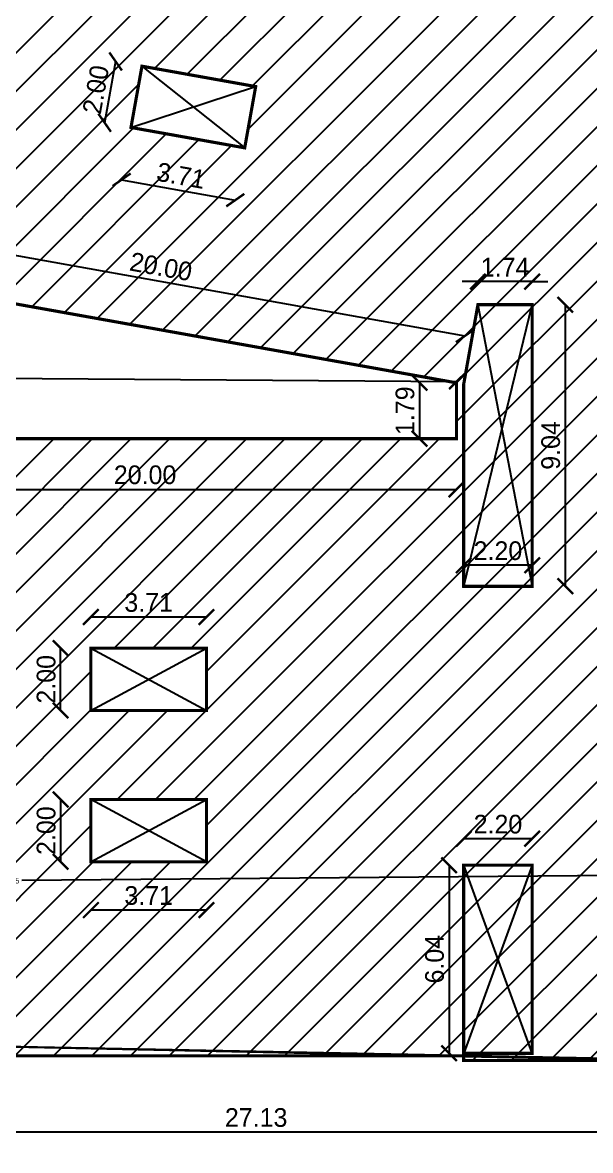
# Model space of a CAD drawing. Header units: metres. Extents: x 6101839 to 6102590, y -6659932 to -6659648.
# Drawn here: x 6101897.66 to 6101915.9, y -6659740.28 to -6659704.05 of the extents above; entities that cross this region are included whole.
import ezdxf

# ---------------------------------------------------------------- set-up
doc = ezdxf.new("R2010")
doc.units = ezdxf.units.M
doc.header["$LTSCALE"] = 500
doc.header["$MEASUREMENT"] = 0
doc.linetypes.add('HIDDEN', pattern=[0.375, 0.25, -0.125])
doc.layers.get('0').update_dxf_attribs({"linetype": 'CONTINUOUS'})
doc.layers.get('Defpoints').update_dxf_attribs({"linetype": 'CONTINUOUS'})
for name, color, linetype in [('Area', 3, 'CONTINUOUS'), ('BLK_1_FLR_0_BLT_UP_AREA_DEDUCT', 26, 'CONTINUOUS'), ('BLK_1_LVL_0_BLDG_FOOT_PRINT', 1, 'CONTINUOUS'), ('BLK_1_LVL_0_REAR_SETBACK', 11, 'CONTINUOUS'), ('BLK_1_LVL_0_SIDE_SETBACK1', 171, 'CONTINUOUS'), ('HATCH', 15, 'CONTINUOUS'), ('ID', 3, 'CONTINUOUS'), ('railing', 14, 'CONTINUOUS')]:
    doc.layers.add(name, color=color, linetype=linetype)
for name, color, linetype, plot in [('BLK_1_COVERED_AREA', 140, 'CONTINUOUS', False), ('BLK_1_FLR_0_BLT_UP_AREA', 26, 'CONTINUOUS', False), ('BLK_1_MAX_HEIGHT_CAL_SET_BACK', 6, 'CONTINUOUS', False)]:
    doc.layers.add(name, color=color, linetype=linetype, plot=plot)
doc.layers.add('BLK_1_FIRE_TENDER_MOVEMENT', color=161, linetype='CONTINUOUS', lineweight=0)
doc.styles.add('GD', font='GOTHIC.TTF')
doc.styles.get("Standard").update_dxf_attribs({"font": 'GOTHIC.TTF'})
doc.dimstyles.new('Copy of 1-100-ID', dxfattribs={"dimtxt": 0.6, "dimasz": 0.5, "dimexe": 0, "dimexo": 0, "dimgap": 0.15, "dimtad": 1, "dimzin": 3, "dimdsep": 46, "dimtxsty": 'GD', "dimblk": 'ARCHTICK', "dimcen": 0, "dimse1": 1, "dimse2": 1, "dimclrd": 252, "dimclrt": 3, "dimadec": 0, "dimazin": 0, "dimtfac": 1, "dimtix": 1, "dimtmove": 2, "dimatfit": 3, "dimldrblk": 'ARCHTICK', "dimfxl": 0, "dimtolj": 1, "dimtzin": 0, "dimarcsym": 0})
doc.dimstyles.new('STANDARD$0', dxfattribs={"dimtxt": 7, "dimasz": 3, "dimexe": 3, "dimexo": 1, "dimgap": 1.5, "dimtad": 1, "dimdec": 1, "dimzin": 1, "dimdsep": 46, "dimlunit": 4, "dimtxsty": 'Standard', "dimblk": 'OBLIQUE', "dimcen": 0.09375, "dimdle": 1, "dimclrd": 8, "dimclre": 8, "dimclrt": 7, "dimadec": 1, "dimazin": 0, "dimtfac": 1, "dimtdec": 1, "dimtix": 1, "dimtmove": 2, "dimatfit": 3, "dimldrblk": 'ARCHTICK', "dimfxl": 1, "dimfrac": 2, "dimtolj": 1, "dimtzin": 0, "dimarcsym": 0})

# ---------------------------------------------------------------- blocks, each defined once
blk = doc.blocks.new('_ArchTick')
at = {"color": 0, "linetype": 'ByBlock', "const_width": 0.15}
blk.add_lwpolyline([(-0.5, -0.5), (0.5, 0.5)], dxfattribs=at)
blk = doc.blocks.new('*D1049')
at = {"layer": 'Defpoints', "color": 0, "transparency": 16777216}
for p in [(6101891.59762607, -6659737.384769), (6101918.729490222, -6659737.384769), (6101891.59762607, -6659739.687661247)]:
    blk.add_point(p, dxfattribs=at)
at = {"layer": 'ID', "color": 252, "lineweight": -2, "transparency": 16777216}
blk.add_line((6101918.729490222, -6659739.687661247), (6101891.59762607, -6659739.687661247), dxfattribs=at)
at = {"layer": 'ID', "color": 252, "lineweight": -2, "transparency": 16777216, "xscale": 0.5, "yscale": 0.5, "zscale": 0.5, "rotation": 180}
blk.add_blockref('_ArchTick', (6101891.59762607, -6659739.687661247), dxfattribs=at)
at = {"layer": 'ID', "color": 252, "lineweight": -2, "transparency": 16777216, "xscale": 0.5, "yscale": 0.5, "zscale": 0.5}
blk.add_blockref('_ArchTick', (6101918.729490222, -6659739.687661247), dxfattribs=at)
at = {"layer": 'ID', "color": 3, "transparency": 16777216, "insert": (6101905.163558146, -6659739.222569473), "char_height": 0.6, "attachment_point": 5, "style": 'GD'}
blk.add_mtext('\\A1;27.13', dxfattribs=at)
blk = doc.blocks.new('*D1069')
at = {"layer": 'Defpoints', "color": 0, "transparency": 16777216}
for p in [(6101898.886749035, -6659724.145103805), (6101899.85763378, -6659724.145103805), (6101899.85763378, -6659726.145103807)]:
    blk.add_point(p, dxfattribs=at)
at = {"layer": 'ID', "color": 252, "lineweight": -2, "transparency": 16777216}
blk.add_line((6101898.886749035, -6659726.145103807), (6101898.886749035, -6659724.145103805), dxfattribs=at)
at = {"layer": 'ID', "color": 252, "lineweight": -2, "transparency": 16777216, "xscale": 0.5, "yscale": 0.5, "zscale": 0.5}
for p, rotation in [((6101898.886749035, -6659724.145103805), 90), ((6101898.886749035, -6659726.145103807), 270)]:
    blk.add_blockref('_ArchTick', p, dxfattribs=dict(at, rotation=rotation))
at = {"layer": 'ID', "color": 3, "transparency": 16777216, "insert": (6101898.421657258, -6659725.145103805), "char_height": 0.6, "attachment_point": 5, "rotation": 90, "style": 'GD'}
blk.add_mtext('\\A1;2.00', dxfattribs=at)
blk = doc.blocks.new('*D1070')
at = {"layer": 'Defpoints', "color": 0, "transparency": 16777216}
for p in [(6101899.85763378, -6659729.005103806), (6101898.886749035, -6659731.005103806), (6101899.85763378, -6659731.005103806)]:
    blk.add_point(p, dxfattribs=at)
at = {"layer": 'ID', "color": 252, "lineweight": -2, "transparency": 16777216}
blk.add_line((6101898.886749035, -6659729.005103806), (6101898.886749035, -6659731.005103806), dxfattribs=at)
at = {"layer": 'ID', "color": 252, "lineweight": -2, "transparency": 16777216, "xscale": 0.5, "yscale": 0.5, "zscale": 0.5}
for p, rotation in [((6101898.886749035, -6659729.005103806), 90), ((6101898.886749035, -6659731.005103806), 270)]:
    blk.add_blockref('_ArchTick', p, dxfattribs=dict(at, rotation=rotation))
at = {"layer": 'ID', "color": 3, "transparency": 16777216, "insert": (6101898.421657258, -6659730.005103805), "char_height": 0.6, "attachment_point": 5, "rotation": 90, "style": 'GD'}
blk.add_mtext('\\A1;2.00', dxfattribs=at)
blk = doc.blocks.new('*D1071')
at = {"layer": 'Defpoints', "color": 0, "transparency": 16777216}
for p in [(6101899.857633778, -6659723.146588238), (6101899.857633778, -6659724.145103801), (6101903.567647982, -6659724.145103801)]:
    blk.add_point(p, dxfattribs=at)
at = {"layer": 'ID', "color": 252, "lineweight": -2, "transparency": 16777216}
blk.add_line((6101903.567647982, -6659723.146588238), (6101899.857633778, -6659723.146588238), dxfattribs=at)
at = {"layer": 'ID', "color": 252, "lineweight": -2, "transparency": 16777216, "xscale": 0.5, "yscale": 0.5, "zscale": 0.5, "rotation": 180}
blk.add_blockref('_ArchTick', (6101899.857633778, -6659723.146588238), dxfattribs=at)
at = {"layer": 'ID', "color": 252, "lineweight": -2, "transparency": 16777216, "xscale": 0.5, "yscale": 0.5, "zscale": 0.5}
blk.add_blockref('_ArchTick', (6101903.567647982, -6659723.146588238), dxfattribs=at)
at = {"layer": 'ID', "color": 3, "transparency": 16777216, "insert": (6101901.71264088, -6659722.681496464), "char_height": 0.6, "attachment_point": 5, "style": 'GD'}
blk.add_mtext('\\A1;3.71', dxfattribs=at)
blk = doc.blocks.new('*D1072')
at = {"layer": 'Defpoints', "color": 0, "transparency": 16777216}
for p in [(6101899.857633778, -6659731.005103802), (6101903.567647982, -6659731.005103802), (6101899.857633778, -6659732.558213088)]:
    blk.add_point(p, dxfattribs=at)
at = {"layer": 'ID', "color": 252, "lineweight": -2, "transparency": 16777216}
blk.add_line((6101903.567647982, -6659732.558213088), (6101899.857633778, -6659732.558213088), dxfattribs=at)
at = {"layer": 'ID', "color": 252, "lineweight": -2, "transparency": 16777216, "xscale": 0.5, "yscale": 0.5, "zscale": 0.5, "rotation": 180}
blk.add_blockref('_ArchTick', (6101899.857633778, -6659732.558213088), dxfattribs=at)
at = {"layer": 'ID', "color": 252, "lineweight": -2, "transparency": 16777216, "xscale": 0.5, "yscale": 0.5, "zscale": 0.5}
blk.add_blockref('_ArchTick', (6101903.567647982, -6659732.558213088), dxfattribs=at)
at = {"layer": 'ID', "color": 3, "transparency": 16777216, "insert": (6101901.71264088, -6659732.093121313), "char_height": 0.6, "attachment_point": 5, "style": 'GD'}
blk.add_mtext('\\A1;3.71', dxfattribs=at)
blk = doc.blocks.new('*D1089')
at = {"layer": 'Defpoints', "color": 0, "transparency": 16777216}
for p in [(6101901.496206792, -6659705.453529852), (6101900.298553578, -6659707.270837856), (6101901.143581178, -6659707.422198229)]:
    blk.add_point(p, dxfattribs=at)
at = {"layer": 'ID', "color": 252, "lineweight": -2, "transparency": 16777216}
blk.add_line((6101900.651179193, -6659705.30216948), (6101900.298553578, -6659707.270837856), dxfattribs=at)
at = {"layer": 'ID', "color": 252, "lineweight": -2, "transparency": 16777216, "xscale": 0.5, "yscale": 0.5, "zscale": 0.5}
for p, rotation in [((6101900.651179193, -6659705.30216948), 79.84493555616771), ((6101900.298553578, -6659707.270837856), 259.8449355561677)]:
    blk.add_blockref('_ArchTick', p, dxfattribs=dict(at, rotation=rotation))
at = {"layer": 'ID', "color": 3, "transparency": 16777216, "insert": (6101900.017060651, -6659706.204502033), "char_height": 0.6, "attachment_point": 5, "rotation": 79.84493555616774, "style": 'GD'}
blk.add_mtext('\\A1;2.00', dxfattribs=at)
blk = doc.blocks.new('*D1090')
at = {"layer": 'Defpoints', "color": 0, "transparency": 16777216}
for p in [(6101901.143581178, -6659707.422198229), (6101904.795474998, -6659708.07632125), (6101904.494674562, -6659709.755655594)]:
    blk.add_point(p, dxfattribs=at)
at = {"layer": 'ID', "color": 252, "lineweight": -2, "transparency": 16777216}
blk.add_line((6101900.842780742, -6659709.101532575), (6101904.494674562, -6659709.755655594), dxfattribs=at)
at = {"layer": 'ID', "color": 252, "lineweight": -2, "transparency": 16777216, "xscale": 0.5, "yscale": 0.5, "zscale": 0.5}
for p, rotation in [((6101900.842780742, -6659709.101532575), 169.8449355563183), ((6101904.494674562, -6659709.755655594), 349.8449355563183)]:
    blk.add_blockref('_ArchTick', p, dxfattribs=dict(at, rotation=rotation))
at = {"layer": 'ID', "color": 3, "transparency": 16777216, "insert": (6101902.750729289, -6659708.97078835), "char_height": 0.6, "attachment_point": 5, "rotation": 349.8449355563183, "style": 'GD'}
blk.add_mtext('\\A1;3.71', dxfattribs=at)
blk = doc.blocks.new('*D1170')
at = {"layer": 'Defpoints', "color": 0, "transparency": 16777216}
for p in [(6101911.597633779, -6659715.623872382), (6101910.4100185, -6659717.415066074), (6101911.597633779, -6659717.415066074)]:
    blk.add_point(p, dxfattribs=at)
at = {"layer": 'ID', "color": 252, "lineweight": -2, "transparency": 16777216}
blk.add_line((6101910.4100185, -6659715.623872382), (6101910.4100185, -6659717.415066074), dxfattribs=at)
at = {"layer": 'ID', "color": 252, "lineweight": -2, "transparency": 16777216, "xscale": 0.5, "yscale": 0.5, "zscale": 0.5}
for p, rotation in [((6101910.4100185, -6659715.623872382), 90), ((6101910.4100185, -6659717.415066074), 270)]:
    blk.add_blockref('_ArchTick', p, dxfattribs=dict(at, rotation=rotation))
at = {"layer": 'ID', "color": 3, "transparency": 16777216, "insert": (6101909.944926723, -6659716.519469227), "char_height": 0.6, "attachment_point": 5, "rotation": 90, "style": 'GD'}
blk.add_mtext('\\A1;1.79', dxfattribs=at)
blk = doc.blocks.new('*D1179')
at = {"layer": 'Defpoints', "color": 0, "transparency": 16777216}
for p in [(6101891.914567169, -6659712.098264113), (6101911.86768934, -6659714.116183141), (6101911.597633777, -6659715.623872377)]:
    blk.add_point(p, dxfattribs=at)
at = {"layer": 'ID', "color": 252, "lineweight": -2, "transparency": 16777216}
blk.add_line((6101892.184622731, -6659710.590574877), (6101911.86768934, -6659714.116183141), dxfattribs=at)
at = {"layer": 'ID', "color": 252, "lineweight": -2, "transparency": 16777216, "xscale": 0.5, "yscale": 0.5, "zscale": 0.5}
for p, rotation in [((6101892.184622731, -6659710.590574877), 169.8449355157902), ((6101911.86768934, -6659714.116183141), 349.8449355157902)]:
    blk.add_blockref('_ArchTick', p, dxfattribs=dict(at, rotation=rotation))
at = {"layer": 'ID', "color": 3, "transparency": 16777216, "insert": (6101902.108157672, -6659711.895573275), "char_height": 0.6, "attachment_point": 5, "rotation": 349.8449355157902, "style": 'GD'}
blk.add_mtext('\\A1;20.00', dxfattribs=at)
blk = doc.blocks.new('*D1180')
at = {"layer": 'Defpoints', "color": 0, "transparency": 16777216}
for p in [(6101891.597650073, -6659717.415137634), (6101911.597633777, -6659717.415066069), (6101911.597639612, -6659719.045728358)]:
    blk.add_point(p, dxfattribs=at)
at = {"layer": 'ID', "color": 252, "lineweight": -2, "transparency": 16777216}
blk.add_line((6101891.597655907, -6659719.045799923), (6101911.597639612, -6659719.045728358), dxfattribs=at)
at = {"layer": 'ID', "color": 252, "lineweight": -2, "transparency": 16777216, "xscale": 0.5, "yscale": 0.5, "zscale": 0.5}
for p, rotation in [((6101891.597655907, -6659719.045799923), 180.0002050178999), ((6101911.597639612, -6659719.045728358), 0.000205017899929096)]:
    blk.add_blockref('_ArchTick', p, dxfattribs=dict(at, rotation=rotation))
at = {"layer": 'ID', "color": 3, "transparency": 16777216, "insert": (6101901.597646095, -6659718.580672367), "char_height": 0.6, "attachment_point": 5, "rotation": 0.000205017899929096, "style": 'GD'}
blk.add_mtext('\\A1;20.00', dxfattribs=at)
blk = doc.blocks.new('*D1183')
at = {"layer": 'Defpoints', "color": 0, "transparency": 16777216}
for p in [(6101911.609992935, -6659715.576019757), (6101852.072892387, -6659717.015034944), (6101911.597633775, -6659717.415066069)]:
    blk.add_point(p, dxfattribs=at)
at = {"layer": 'ID', "color": 252, "lineweight": -2, "transparency": 16777216}
blk.add_line((6101852.085251547, -6659715.175988632), (6101911.609992935, -6659715.576019757), dxfattribs=at)
at = {"layer": 'ID', "color": 252, "lineweight": -2, "transparency": 16777216, "xscale": 0.5, "yscale": 0.5, "zscale": 0.5}
for p, rotation in [((6101852.085251547, -6659715.175988632), 179.6149542263207), ((6101911.609992935, -6659715.576019757), 359.6149542263207)]:
    blk.add_blockref('_ArchTick', p, dxfattribs=dict(at, rotation=rotation))
at = {"layer": 'ID', "color": 3, "transparency": 16777216, "insert": (6101881.850747782, -6659714.910922922), "char_height": 0.6, "attachment_point": 5, "rotation": 359.6149542263207, "style": 'GD'}
blk.add_mtext('\\A1;59.53', dxfattribs=at)
blk = doc.blocks.new('*D1204')
at = {"layer": 'Defpoints', "color": 0, "transparency": 16777216}
for p in [(6101912.283938672, -6659712.37394906), (6101912.283938672, -6659713.114768999), (6101914.02763498, -6659713.114768999)]:
    blk.add_point(p, dxfattribs=at)
at = {"layer": 'ID', "color": 252, "lineweight": -2, "transparency": 16777216}
for p, q in [((6101912.283938672, -6659712.37394906), (6101911.783938672, -6659712.37394906)), ((6101914.02763498, -6659712.37394906), (6101912.283938672, -6659712.37394906)), ((6101914.02763498, -6659712.37394906), (6101914.52763498, -6659712.37394906))]:
    blk.add_line(p, q, dxfattribs=at)
at = {"layer": 'ID', "color": 252, "lineweight": -2, "transparency": 16777216, "xscale": 0.5, "yscale": 0.5, "zscale": 0.5}
blk.add_blockref('_ArchTick', (6101912.283938672, -6659712.37394906), dxfattribs=at)
at = {"layer": 'ID', "color": 252, "lineweight": -2, "transparency": 16777216, "xscale": 0.5, "yscale": 0.5, "zscale": 0.5, "rotation": 180}
blk.add_blockref('_ArchTick', (6101914.02763498, -6659712.37394906), dxfattribs=at)
at = {"layer": 'ID', "color": 3, "transparency": 16777216, "insert": (6101913.155786826, -6659711.908857286), "char_height": 0.6, "attachment_point": 5, "style": 'GD'}
blk.add_mtext('\\A1;1.74', dxfattribs=at)
blk = doc.blocks.new('*D1205')
at = {"layer": 'Defpoints', "color": 0, "transparency": 16777216}
for p in [(6101914.027634982, -6659713.114769002), (6101914.027634979, -6659722.154769002), (6101915.088592035, -6659722.154769002)]:
    blk.add_point(p, dxfattribs=at)
at = {"layer": 'ID', "color": 252, "lineweight": -2, "transparency": 16777216}
blk.add_line((6101915.088592035, -6659713.114769002), (6101915.088592035, -6659722.154769002), dxfattribs=at)
at = {"layer": 'ID', "color": 252, "lineweight": -2, "transparency": 16777216, "xscale": 0.5, "yscale": 0.5, "zscale": 0.5}
for p, rotation in [((6101915.088592035, -6659713.114769002), 90), ((6101915.088592035, -6659722.154769002), 270)]:
    blk.add_blockref('_ArchTick', p, dxfattribs=dict(at, rotation=rotation))
at = {"layer": 'ID', "color": 3, "transparency": 16777216, "insert": (6101914.623500258, -6659717.634769002), "char_height": 0.6, "attachment_point": 5, "rotation": 90, "style": 'GD'}
blk.add_mtext('\\A1;9.04', dxfattribs=at)
blk = doc.blocks.new('*D1206')
at = {"layer": 'Defpoints', "color": 0, "transparency": 16777216}
for p in [(6101911.827632411, -6659721.484197033), (6101911.827632411, -6659722.154768999), (6101914.027634977, -6659722.154768999)]:
    blk.add_point(p, dxfattribs=at)
at = {"layer": 'ID', "color": 252, "lineweight": -2, "transparency": 16777216}
blk.add_line((6101914.027634977, -6659721.484197033), (6101911.827632411, -6659721.484197033), dxfattribs=at)
at = {"layer": 'ID', "color": 252, "lineweight": -2, "transparency": 16777216, "xscale": 0.5, "yscale": 0.5, "zscale": 0.5, "rotation": 180}
blk.add_blockref('_ArchTick', (6101911.827632411, -6659721.484197033), dxfattribs=at)
at = {"layer": 'ID', "color": 252, "lineweight": -2, "transparency": 16777216, "xscale": 0.5, "yscale": 0.5, "zscale": 0.5}
blk.add_blockref('_ArchTick', (6101914.027634977, -6659721.484197033), dxfattribs=at)
at = {"layer": 'ID', "color": 3, "transparency": 16777216, "insert": (6101912.927633694, -6659721.019105258), "char_height": 0.6, "attachment_point": 5, "style": 'GD'}
blk.add_mtext('\\A1;2.20', dxfattribs=at)
blk = doc.blocks.new('*D1207')
at = {"layer": 'Defpoints', "color": 0, "transparency": 16777216}
for p in [(6101911.827631525, -6659731.11476817), (6101911.359214645, -6659737.154769002), (6101911.827634503, -6659737.154769002)]:
    blk.add_point(p, dxfattribs=at)
at = {"layer": 'ID', "color": 252, "lineweight": -2, "transparency": 16777216}
blk.add_line((6101911.359214645, -6659731.11476817), (6101911.359214645, -6659737.154769002), dxfattribs=at)
at = {"layer": 'ID', "color": 252, "lineweight": -2, "transparency": 16777216, "xscale": 0.5, "yscale": 0.5, "zscale": 0.5}
for p, rotation in [((6101911.359214645, -6659731.11476817), 90), ((6101911.359214645, -6659737.154769002), 270)]:
    blk.add_blockref('_ArchTick', p, dxfattribs=dict(at, rotation=rotation))
at = {"layer": 'ID', "color": 3, "transparency": 16777216, "insert": (6101910.894122868, -6659734.134768585), "char_height": 0.6, "attachment_point": 5, "rotation": 90, "style": 'GD'}
blk.add_mtext('\\A1;6.04', dxfattribs=at)
blk = doc.blocks.new('*D1208')
at = {"layer": 'Defpoints', "color": 0, "transparency": 16777216}
for p in [(6101911.827631844, -6659730.266448158), (6101911.827631524, -6659731.114768166), (6101914.027634978, -6659731.114768999)]:
    blk.add_point(p, dxfattribs=at)
at = {"layer": 'ID', "color": 252, "lineweight": -2, "transparency": 16777216}
blk.add_line((6101914.027635299, -6659730.26644899), (6101911.827631844, -6659730.266448158), dxfattribs=at)
at = {"layer": 'ID', "color": 252, "lineweight": -2, "transparency": 16777216, "xscale": 0.5, "yscale": 0.5, "zscale": 0.5}
for p, rotation in [((6101911.827631844, -6659730.266448158), 179.9999783161239), ((6101914.027635299, -6659730.26644899), 359.9999783161239)]:
    blk.add_blockref('_ArchTick', p, dxfattribs=dict(at, rotation=rotation))
at = {"layer": 'ID', "color": 3, "transparency": 16777216, "insert": (6101912.927633747, -6659729.8013568), "char_height": 0.6, "attachment_point": 5, "rotation": 359.9999783161238, "style": 'GD'}
blk.add_mtext('\\A1;2.20', dxfattribs=at)
blk = doc.blocks.new('*D1272')
at = {"layer": 'BLK_1_MAX_HEIGHT_CAL_SET_BACK', "color": 0, "lineweight": -2, "transparency": 16777216}
for p, q in [((6101949.594128507, -6659731.175341658), (6101897.643197067, -6659731.609313306)), ((6101949.813629612, -6659735.903284122), (6101949.772618651, -6659730.993844363)), ((6101844.517309814, -6659732.053099936), (6101896.468241253, -6659731.61912829)), ((6101844.376823477, -6659736.784049553), (6101844.335812517, -6659731.874609793))]:
    blk.add_line(p, q, dxfattribs=at)
at = {"layer": 'BLK_1_MAX_HEIGHT_CAL_SET_BACK', "color": 0, "transparency": 16777216}
for points in [[(6101949.593877912, -6659731.145342702), (6101949.594379103, -6659731.205340613), (6101949.774122228, -6659731.173838083)], [(6101844.517059217, -6659732.023100982), (6101844.517560408, -6659732.08309889), (6101844.337316092, -6659732.054603512)]]:
    blk.add_solid(points, dxfattribs=at)
at = {"layer": 'Defpoints', "color": 0, "transparency": 16777216}
for p in [(6101844.337316092, -6659732.054603512), (6101949.814151688, -6659735.965781943), (6101844.377345554, -6659736.846547373)]:
    blk.add_point(p, dxfattribs=at)
at = {"layer": 'BLK_1_MAX_HEIGHT_CAL_SET_BACK', "color": 0, "transparency": 16777216, "insert": (6101897.05571916, -6659731.614220797), "char_height": 0.18, "attachment_point": 5}
blk.add_mtext('\\A1;105.4405', dxfattribs=at)

msp = doc.modelspace()

# ---------------------------------------------------------------- hatches: boundary and pattern name
at = {"layer": 'HATCH'}
h = msp.add_hatch(dxfattribs=at)
h.set_pattern_fill('ANSI31', color=256, scale=7, style=0)
h.set_pattern_definition([(45, (6095962.435499999, -6653172.864735635), (-0.6187184335382291, 0.6187184335382291), [])])
h.paths.add_polyline_path([(6101930.487615943, -6659706.53323168), (6101929.139453762, -6659706.532763712), (6101917.297636348, -6659698.694763122), (6101917.297636348, -6659702.372419722), (6101914.208265107, -6659702.372419722), (6101915.322159119, -6659696.153677193), (6101895.409120873, -6659692.586848774), (6101894.505051993, -6659697.635380815), (6101892.339512248, -6659697.247491802), (6101892.927376624, -6659693.964288273), (6101888.832533655, -6659693.230824709), (6101888.24445142, -6659696.513989241), (6101886.078681068, -6659696.126058946), (6101887.05388716, -6659690.683902867), (6101867.140642148, -6659687.117131561), (6101866.16589106, -6659692.560335432), (6101864.000887672, -6659692.171509933), (6101864.975341737, -6659686.729215488), (6101856.574054885, -6659685.22438665), (6101855.505802862, -6659691.188315183), (6101856.982304107, -6659691.452784388), (6101856.555452188, -6659693.835849723), (6101855.079027767, -6659693.571629412), (6101854.345448853, -6659697.666438567), (6101855.821950133, -6659697.93090778), (6101855.395057405, -6659700.314200935), (6101853.229523536, -6659699.926312998), (6101852.319965183, -6659705.004272987), (6101861.410283279, -6659706.632520309), (6101862.228683857, -6659702.063491479), (6101862.228799955, -6659702.063512274), (6101864.39407639, -6659702.451209462), (6101863.575598684, -6659707.020369112), (6101883.488665325, -6659710.587174711), (6101884.316604915, -6659705.967256305), (6101886.481893231, -6659706.354887147), (6101885.882236436, -6659709.70196555), (6101889.977066497, -6659710.4354268), (6101890.576902253, -6659707.088084585), (6101892.742197428, -6659707.475716656), (6101891.91456717, -6659712.096417528), (6101911.597633777, -6659715.622025788), (6101911.597633777, -6659717.413219483), (6101891.597650073, -6659717.413291047), (6101891.597886821, -6659722.541723032), (6101889.397863813, -6659722.542033598), (6101889.397647983, -6659719.206617466), (6101885.237653476, -6659719.206616099), (6101885.237647984, -6659722.541891248), (6101883.038005752, -6659722.542033583), (6101883.037647993, -6659717.013257213), (6101862.807662191, -6659717.013257213), (6101862.807886858, -6659722.541897438), (6101860.608244622, -6659722.542033573), (6101860.607886863, -6659717.013188357), (6101852.07289239, -6659717.013188357), (6101852.07289239, -6659723.072033622), (6101853.57289239, -6659723.072033622), (6101853.572892354, -6659725.493025746), (6101852.07289239, -6659725.493257215), (6101852.07289239, -6659729.653256723), (6101853.57289239, -6659729.653257214), (6101853.57289239, -6659732.074480807), (6101851.372893755, -6659732.074480807), (6101851.37289239, -6659737.233257215), (6101860.607886863, -6659737.233257215), (6101860.608004812, -6659732.591578825), (6101862.807750246, -6659732.591440241), (6101862.807662191, -6659737.233257215), (6101883.037647984, -6659737.233257215), (6101883.037647984, -6659732.539527464), (6101885.237647984, -6659732.539527464), (6101885.237650072, -6659735.93989833), (6101889.397647983, -6659735.93989833), (6101889.397647983, -6659732.539026467), (6101891.597346247, -6659732.539026467), (6101891.597650073, -6659737.233223382), (6101911.827635867, -6659737.233257215), (6101911.827633778, -6659737.384769), (6101918.729490222, -6659737.384769), (6101918.508942827, -6659738.359579645), (6101941.35849807, -6659743.529752128), (6101942.012668587, -6659740.642798157), (6101945.426371655, -6659741.41521733), (6101946.08844523, -6659738.48918613), (6101949.014476429, -6659739.151259706), (6101949.786895599, -6659735.737556639), (6101946.860864397, -6659735.075483062), (6101948.847085123, -6659726.297389465), (6101945.433175703, -6659725.524923604), (6101946.134981537, -6659722.42329586), (6101938.568518838, -6659720.711410935), (6101938.568518838, -6659713.285471222), (6101932.817036423, -6659713.285471222), (6101932.050593178, -6659716.672763713), (6101930.487636353, -6659716.672763713)])
h.paths.add_polyline_path([(6101919.557636348, -6659704.502763713), (6101919.557636348, -6659702.900849173), (6101921.943925625, -6659704.502763713)], flags=16)
h.paths.add_polyline_path([(6101925.557614328, -6659721.882699703), (6101926.483618247, -6659721.882699703), (6101925.691781401, -6659725.382699703), (6101925.557614328, -6659725.382699703)], flags=16)
h.paths.add_polyline_path([(6101917.757635058, -6659726.688248297), (6101923.77763635, -6659726.688248297), (6101923.77763635, -6659726.956557793), (6101926.771440023, -6659727.633962179), (6101926.198860752, -6659730.164473702), (6101917.757635058, -6659728.254476137)], flags=16)
h.paths.add_polyline_path([(6101904.795474998, -6659708.074474663), (6101901.143581177, -6659707.420351641), (6101901.496206792, -6659705.451683262), (6101905.148100613, -6659706.105806286)], flags=16)
h.paths.add_polyline_path([(6101905.652355245, -6659703.290610507), (6101902.000461423, -6659702.636487488), (6101902.353087039, -6659700.667819112), (6101906.00498086, -6659701.32194213)], flags=16)
h.paths.add_polyline_path([(6101903.567647982, -6659724.143257213), (6101903.567647982, -6659726.143257215), (6101899.857633778, -6659726.143257215), (6101899.857633778, -6659724.143257213)], flags=16)
h.paths.add_polyline_path([(6101929.658407729, -6659728.28719685), (6101943.846181775, -6659731.497414593), (6101943.273648477, -6659734.027988807), (6101929.085828458, -6659730.81770837)], flags=16)
h.paths.add_polyline_path([(6101903.567647982, -6659729.003257214), (6101903.567647982, -6659731.003257214), (6101899.857633778, -6659731.003257214), (6101899.857633778, -6659729.003257214)], flags=16)
h.paths.add_polyline_path([(6101887.117647984, -6659721.236604298), (6101887.317646934, -6659723.186594066), (6101887.517647983, -6659721.236604732)], flags=16)
h.paths.add_polyline_path([(6101890.031277329, -6659699.469907062), (6101889.637539557, -6659699.399380762), (6101890.325163603, -6659695.560478605), (6101890.718897202, -6659695.631004153)], flags=16)
h.paths.add_polyline_path([(6101876.456507708, -6659702.998431431), (6101872.804613886, -6659702.34430841), (6101873.157239502, -6659700.375640034), (6101876.809133324, -6659701.029763055)], flags=16)
h.paths.add_polyline_path([(6101877.313387953, -6659698.214567278), (6101873.661494132, -6659697.560444255), (6101874.014119747, -6659695.591775877), (6101877.66601357, -6659696.245898901)], flags=16)
h.paths.add_polyline_path([(6101874.75301538, -6659724.143257213), (6101874.75301538, -6659726.129970574), (6101871.067647985, -6659726.129970574), (6101871.067647985, -6659724.143257213)], flags=16)
h.paths.add_polyline_path([(6101874.777662192, -6659729.003257214), (6101874.777662192, -6659731.003257214), (6101871.067647985, -6659731.003257214), (6101871.067647985, -6659729.003257214)], flags=16)
h.paths.add_polyline_path([(6101860.514005873, -6659696.861427258), (6101858.629817462, -6659696.320748426), (6101856.675102968, -6659696.173807383)], flags=16)
h.paths.add_polyline_path([(6101858.002880589, -6659727.373257214), (6101858.002880589, -6659727.773261456), (6101854.102839236, -6659727.773261456), (6101854.102880588, -6659727.773257213), (6101854.102881021, -6659727.373257214)], flags=16)

# ---------------------------------------------------------------- linework, layer by layer
at = {"layer": 'Area', "const_width": 0.1}
for points in [[(6101862.807662191, -6659717.015103802), (6101883.037647993, -6659717.015103802), (6101883.038005752, -6659722.543880171), (6101885.237647982, -6659722.543737837), (6101885.237653476, -6659719.208462686), (6101889.397647983, -6659719.208464053), (6101889.397863813, -6659722.543880188), (6101891.597886821, -6659722.543569622), (6101891.597650073, -6659717.415137635), (6101911.597633777, -6659717.41506607), (6101911.597633777, -6659715.623872378), (6101891.914567168, -6659712.098264114), (6101892.742197428, -6659707.477563243), (6101890.576902253, -6659707.089931172), (6101889.977066497, -6659710.437273389), (6101885.882236436, -6659709.703812136), (6101886.481893227, -6659706.356733734), (6101884.316604914, -6659705.969102891), (6101883.488665325, -6659710.589021297), (6101863.575598684, -6659707.022215702)], [(6101918.729490222, -6659737.386615587), (6101911.827633777, -6659737.386615587), (6101911.827635865, -6659737.235103801), (6101891.597650073, -6659737.235069968), (6101891.597346247, -6659732.540873057), (6101889.397647983, -6659732.540873057), (6101889.397647983, -6659735.941744917), (6101885.237650072, -6659735.941744917), (6101885.237647982, -6659732.541374051), (6101883.037647982, -6659732.541374053), (6101883.037647982, -6659737.235103801), (6101862.807662191, -6659737.235103801)]]:
    msp.add_lwpolyline(points, dxfattribs=at)
at = {"layer": 'BLK_1_COVERED_AREA', "ltscale": 400, "const_width": 0.1}
for points in [[(6101862.809130717, -6659717.015366842), (6101883.039116525, -6659717.015366842), (6101883.03947428, -6659722.544143211), (6101885.239116512, -6659722.544000877), (6101885.239122005, -6659719.208725727), (6101889.399116512, -6659719.208727092), (6101889.399332341, -6659722.544143228), (6101891.599355348, -6659722.543832663), (6101891.599118602, -6659717.415400677), (6101911.599102306, -6659717.415329111), (6101911.599102306, -6659715.62413542), (6101891.916035698, -6659712.098527156), (6101892.743665956, -6659707.477826282), (6101890.578370783, -6659707.090194212), (6101889.978535027, -6659710.437536428), (6101885.883704962, -6659709.704075177), (6101886.483361757, -6659706.356996775), (6101884.318073442, -6659705.969365932), (6101883.490133853, -6659710.589284339), (6101863.577067214, -6659707.022478743)], [(6101918.730958751, -6659737.386878627), (6101911.829102308, -6659737.386878627), (6101911.829104395, -6659737.235366843), (6101891.599118602, -6659737.235333009), (6101891.598814777, -6659732.541136096), (6101889.399116512, -6659732.541136096), (6101889.399116512, -6659735.942007958), (6101885.239118602, -6659735.942007958), (6101885.239116512, -6659732.541637093), (6101883.039116512, -6659732.541637093), (6101883.039116512, -6659737.235366843), (6101862.809130717, -6659737.235366843)]]:
    msp.add_lwpolyline(points, dxfattribs=at)
at = {"layer": 'BLK_1_FIRE_TENDER_MOVEMENT', "const_width": 0.1}
msp.add_lwpolyline([(6101940.692711297, -6659747.482328505), (6101941.32735443, -6659743.524808262), (6101918.508920792, -6659738.361421248), (6101918.729490222, -6659737.386615587), (6101851.372892387, -6659737.235103801), (6101851.372892389, -6659741.235113923), (6101913.725835768, -6659741.375370498), (6101913.724790565, -6659741.37998976)], close=True, dxfattribs=at)
at = {"layer": 'BLK_1_FLR_0_BLT_UP_AREA', "color": 26, "linetype": 'Continuous', "const_width": 0.1}
for points in [[(6101862.808935471, -6659717.01645691), (6101883.038921272, -6659717.01645691), (6101883.039279032, -6659722.54523328), (6101885.238921262, -6659722.545090946), (6101885.238926756, -6659719.209815797), (6101889.398921262, -6659719.20981716), (6101889.399137091, -6659722.545233295), (6101891.599160098, -6659722.54492273), (6101891.598923353, -6659717.416490743), (6101911.598907057, -6659717.416419177), (6101911.598907057, -6659715.625225485), (6101891.915840448, -6659712.099617222), (6101892.743470708, -6659707.47891635), (6101890.578175533, -6659707.091284283), (6101889.978339777, -6659710.438626496), (6101885.883509712, -6659709.705165247), (6101886.483166512, -6659706.358086842), (6101884.317878192, -6659705.970456001), (6101883.489938603, -6659710.590374407), (6101863.576871962, -6659707.02356881)], [(6101918.730763502, -6659737.387968697), (6101911.828907055, -6659737.387968697), (6101911.828909145, -6659737.236456911), (6101891.598923353, -6659737.23642308), (6101891.598619527, -6659732.542226167), (6101889.398921262, -6659732.542226167), (6101889.398921262, -6659735.943098025), (6101885.238923352, -6659735.943098025), (6101885.238921262, -6659732.54272716), (6101883.038921262, -6659732.54272716), (6101883.038921262, -6659737.236456911), (6101862.808935471, -6659737.236456911)]]:
    msp.add_lwpolyline(points, dxfattribs=at)
at = {"layer": 'BLK_1_FLR_0_BLT_UP_AREA_DEDUCT', "color": 26, "linetype": 'Continuous', "const_width": 0.1}
msp.add_lwpolyline([(6101901.497480067, -6659705.454882963), (6101905.149373891, -6659706.109005981), (6101904.796748276, -6659708.077674359), (6101901.144854453, -6659707.423551338), (6101901.497480067, -6659705.454882963)], dxfattribs=at)
for points in [[(6101911.828907003, -6659722.157968737), (6101914.028909572, -6659722.157968737), (6101914.028909572, -6659713.117968736), (6101912.285213267, -6659713.117968736), (6101911.828737932, -6659715.666412203)], [(6101899.858907052, -6659726.14645691), (6101903.568921262, -6659726.14645691), (6101903.568921262, -6659724.14645691), (6101899.858907052, -6659724.14645691)], [(6101899.858907052, -6659731.006456912), (6101903.568921262, -6659731.006456912), (6101903.568921262, -6659729.006456912), (6101899.858907052, -6659729.006456912)], [(6101911.828907003, -6659737.157968733), (6101914.028909568, -6659737.157968733), (6101914.028909568, -6659731.117968735), (6101911.828907003, -6659731.117968735)]]:
    msp.add_lwpolyline(points, close=True, dxfattribs=at)
at = {"layer": 'BLK_1_LVL_0_BLDG_FOOT_PRINT', "ltscale": 400, "const_width": 0.1}
for points in [[(6101862.807662189, -6659717.015103802), (6101883.037647993, -6659717.015103802), (6101883.03800575, -6659722.54388017), (6101885.237647982, -6659722.543737837), (6101885.237653475, -6659719.208462686), (6101889.397647982, -6659719.208464053), (6101889.397863811, -6659722.543880186), (6101891.597886818, -6659722.543569622), (6101891.597650072, -6659717.415137635), (6101911.597633776, -6659717.41506607), (6101911.597633776, -6659715.623872378), (6101891.914567168, -6659712.098264114), (6101892.742197426, -6659707.477563243), (6101890.576902253, -6659707.089931172), (6101889.977066496, -6659710.437273388), (6101885.882236432, -6659709.703812136), (6101886.481893227, -6659706.356733734), (6101884.316604912, -6659705.969102891), (6101883.488665323, -6659710.589021297), (6101863.575598684, -6659707.022215702)], [(6101918.729490221, -6659737.386615587), (6101911.827633777, -6659737.386615587), (6101911.827635865, -6659737.235103801), (6101891.597650072, -6659737.235069968), (6101891.597346247, -6659732.540873055), (6101889.397647982, -6659732.540873055), (6101889.397647982, -6659735.941744917), (6101885.237650072, -6659735.941744917), (6101885.237647982, -6659732.541374051), (6101883.037647982, -6659732.541374051), (6101883.037647982, -6659737.235103801), (6101862.807662189, -6659737.235103801)]]:
    msp.add_lwpolyline(points, dxfattribs=at)
at = {"layer": 'BLK_1_LVL_0_REAR_SETBACK', "const_width": 0.1}
msp.add_lwpolyline([(6101862.807662189, -6659717.015103802), (6101883.037647993, -6659717.015103802), (6101883.03800575, -6659722.54388017), (6101885.237647982, -6659722.543737837), (6101885.237653475, -6659719.208462686), (6101889.397647982, -6659719.208464053), (6101889.397863811, -6659722.543880186), (6101891.597886818, -6659722.543569622), (6101891.597650072, -6659717.415137635), (6101911.597633776, -6659717.41506607), (6101911.597633776, -6659715.623872378), (6101891.914567168, -6659712.098264114), (6101892.742197426, -6659707.477563243), (6101890.576902253, -6659707.089931172), (6101889.977066496, -6659710.437273388), (6101885.882236432, -6659709.703812136), (6101886.481893227, -6659706.356733734), (6101884.316604912, -6659705.969102891), (6101883.488665323, -6659710.589021297), (6101863.575598684, -6659707.022215702)], dxfattribs=at)
at = {"layer": 'BLK_1_LVL_0_SIDE_SETBACK1', "const_width": 0.1}
msp.add_lwpolyline([(6101917.399452757, -6659762.372963087), (6101902.957354404, -6659782.533959965), (6101888.470047916, -6659779.507749348), (6101886.077925595, -6659773.787806097), (6101889.237452758, -6659753.633963084), (6101868.161452759, -6659755.285963084), (6101858.734437369, -6659751.390917405), (6101851.372892395, -6659752.677186267), (6101851.372892387, -6659737.235103801), (6101860.607886863, -6659737.235103801), (6101860.608004812, -6659732.593425413), (6101862.807750244, -6659732.593286827), (6101862.807662189, -6659737.235103801), (6101883.037647982, -6659737.235103801), (6101883.037647982, -6659732.541374051), (6101885.237647982, -6659732.541374051), (6101885.237650072, -6659735.941744917), (6101889.397647982, -6659735.941744917), (6101889.397647982, -6659732.540873055), (6101891.597346247, -6659732.540873055), (6101891.597650072, -6659737.235069968), (6101911.827635865, -6659737.235103801), (6101911.827633777, -6659737.386615587), (6101918.729490222, -6659737.386615587)], dxfattribs=at)
at = {"layer": 'railing', "color": 252, "linetype": 'ByBlock'}
for p, q in [((6101901.496206792, -6659705.453529852), (6101904.795474998, -6659708.076321249)), ((6101901.143581177, -6659707.422198229), (6101905.148100613, -6659706.107652874)), ((6101911.827632411, -6659722.154768999), (6101914.02763498, -6659713.114768999)), ((6101912.283938672, -6659713.114768999), (6101914.027634977, -6659722.154768999)), ((6101899.857633778, -6659724.145103801), (6101903.567647982, -6659726.145103803)), ((6101899.857633778, -6659726.145103803), (6101903.567647982, -6659724.145103801)), ((6101903.567647982, -6659731.005103802), (6101899.857633778, -6659729.005103802)), ((6101899.857633778, -6659731.005103802), (6101903.567647982, -6659729.005103802)), ((6101914.027634977, -6659737.154768999), (6101911.827631523, -6659731.114768166)), ((6101914.027634977, -6659731.114768999), (6101911.827634501, -6659737.154768999))]:
    msp.add_line(p, q, dxfattribs=at)
at = {"layer": 'railing', "color": 252, "linetype": 'HIDDEN', "const_width": 0.1}
for points in [[(6101901.496206792, -6659705.453529852), (6101905.148100613, -6659706.107652874), (6101904.795474998, -6659708.076321249), (6101901.143581177, -6659707.422198229), (6101901.496206792, -6659705.453529852)], [(6101912.283938672, -6659713.114768999), (6101914.02763498, -6659713.114768999), (6101914.027634977, -6659722.154768999), (6101911.827632411, -6659722.154768999), (6101911.827636354, -6659715.663189452), (6101912.283938672, -6659713.114768999)], [(6101911.827632411, -6659737.154768999), (6101914.027634977, -6659737.154768999), (6101914.027634977, -6659731.114768999), (6101911.827631523, -6659731.114768166), (6101911.827634501, -6659737.154768999)]]:
    msp.add_lwpolyline(points, dxfattribs=at)
for points in [[(6101899.857633778, -6659726.145103803), (6101903.567647982, -6659726.145103803), (6101903.567647982, -6659724.145103801), (6101899.857633778, -6659724.145103801)], [(6101899.857633778, -6659731.005103802), (6101903.567647982, -6659731.005103802), (6101903.567647982, -6659729.005103802), (6101899.857633778, -6659729.005103802)]]:
    msp.add_lwpolyline(points, close=True, dxfattribs=at)

# ---------------------------------------------------------------- dimensions: what is measured, and where the dimension line sits
at = {"layer": 'BLK_1_MAX_HEIGHT_CAL_SET_BACK', "color": 6}
dim = msp.add_aligned_dim(p1=(6101949.814151688, -6659735.965781943), p2=(6101844.377345554, -6659736.846547373), distance=-4.792111050203465, dimstyle='STANDARD$0', override={"dimtxt": 0.18, "dimasz": 0.18, "dimexe": 0.18, "dimexo": 0.0625, "dimgap": 0.09, "dimtad": 0, "dimtih": 1, "dimtoh": 1, "dimdec": 4, "dimzin": 0, "dimlunit": 2, "dimpost": '', "dimcen": 0.09, "dimdle": 0, "dimclrd": 0, "dimclre": 0, "dimclrt": 0, "dimadec": 0, "dimtdec": 4, "dimtix": 0, "dimtofl": 0, "dimtmove": 0, "dimfrac": 0}, dxfattribs=at)
dim.commit()
dim.dimension.update_dxf_attribs({"geometry": '*D1272', "text_midpoint": (6101897.05571916, -6659731.614220797)})
at = {"layer": 'ID'}
for p1, p2, distance, picture, middle in [((6101901.496206792, -6659705.453529852), (6101901.143581177, -6659707.422198229), -0.8584763282268487, '*D1089', (6101900.017060651, -6659706.204502033)), ((6101901.143581177, -6659707.422198229), (6101904.795474998, -6659708.076321249), -1.7060611787446682, '*D1090', (6101902.750729289, -6659708.97078835)), ((6101891.914567168, -6659712.098264114), (6101911.597633777, -6659715.623872378), 1.5316843152424349, '*D1179', (6101902.108157672, -6659711.895573275)), ((6101914.02763498, -6659713.114768999), (6101912.283938672, -6659713.114768999), -0.740819938480854, '*D1204', (6101913.155786826, -6659711.908857286)), ((6101914.02763498, -6659713.114768999), (6101914.027634977, -6659722.154768999), 1.0609570574015381, '*D1205', (6101914.623500258, -6659717.634769002)), ((6101852.072892388, -6659717.015034945), (6101911.597633777, -6659717.41506607), 1.8390878413755034, '*D1183', (6101881.850747782, -6659714.910922922)), ((6101891.597650073, -6659717.415137635), (6101911.597633777, -6659717.41506607), -1.6306622885271986, '*D1180', (6101901.597646095, -6659718.580672367)), ((6101914.027634977, -6659722.154768999), (6101911.827632411, -6659722.154768999), -0.6705719660967588, '*D1206', (6101912.927633694, -6659721.019105258)), ((6101914.027634977, -6659731.114768999), (6101911.827631523, -6659731.114768166), -0.8483200082556023, '*D1208', (6101912.927633747, -6659729.8013568)), ((6101911.827631523, -6659731.114768166), (6101911.827634501, -6659737.154768999), -0.46841985639179207, '*D1207', (6101910.894122868, -6659734.134768585))]:
    dim = msp.add_aligned_dim(p1=p1, p2=p2, distance=distance, dimstyle='Copy of 1-100-ID', dxfattribs=at)
    dim.commit()
    dim.dimension.update_dxf_attribs({"geometry": picture, "text_midpoint": middle})
for base, p1, p2, picture, middle in [((6101910.4100185, -6659717.415066074), (6101911.597633777, -6659715.623872378), (6101911.597633777, -6659717.41506607), '*D1170', (6101909.944926723, -6659716.519469227)), ((6101898.886749035, -6659724.145103805), (6101899.857633778, -6659726.145103803), (6101899.857633778, -6659724.145103801), '*D1069', (6101898.421657258, -6659725.145103805)), ((6101898.886749035, -6659731.005103806), (6101899.857633778, -6659729.005103802), (6101899.857633778, -6659731.005103802), '*D1070', (6101898.421657258, -6659730.005103805))]:
    dim = msp.add_linear_dim(base=base, p1=p1, p2=p2, angle=90, dimstyle='Copy of 1-100-ID', dxfattribs=at)
    dim.commit()
    dim.dimension.update_dxf_attribs({"geometry": picture, "text_midpoint": middle})
for base, p1, p2, picture, middle in [((6101899.857633778, -6659723.146588238), (6101903.567647982, -6659724.145103801), (6101899.857633778, -6659724.145103801), '*D1071', (6101901.71264088, -6659722.681496464)), ((6101899.857633778, -6659732.558213088), (6101903.567647982, -6659731.005103802), (6101899.857633778, -6659731.005103802), '*D1072', (6101901.71264088, -6659732.093121313)), ((6101891.59762607, -6659739.687661247), (6101918.729490222, -6659737.384769), (6101891.59762607, -6659737.384769), '*D1049', (6101905.163558146, -6659739.222569473))]:
    dim = msp.add_linear_dim(base=base, p1=p1, p2=p2, dimstyle='Copy of 1-100-ID', dxfattribs=at)
    dim.commit()
    dim.dimension.update_dxf_attribs({"geometry": picture, "text_midpoint": middle})

doc.saveas('drawing.dxf')
